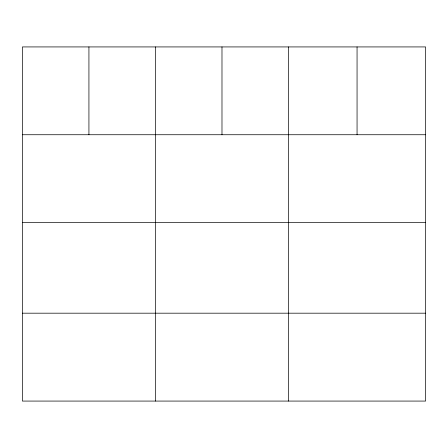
<?xml version="1.0" encoding="UTF-8"?>
<svg xmlns="http://www.w3.org/2000/svg" width="448" height="448" viewBox="0 0 448 448"><rect width="100%" height="100%" fill="white"/><g stroke="black" fill="none" stroke-linecap="round" stroke-linejoin="round"><path stroke-width="0.67" d="M425.6 134.736L425.6 401.072L22.4 401.072L22.4 46.928L425.6 46.928L425.6 134.736L22.4 134.736M22.4 222.628L425.6 222.628M22.4 313.186L425.6 313.186M357.056 46.928L357.056 134.736M288.512 46.928L288.512 401.072M221.984 46.928L221.984 134.736M155.456 46.928L155.456 401.072M88.928 46.928L88.928 134.736"/></g></svg>
